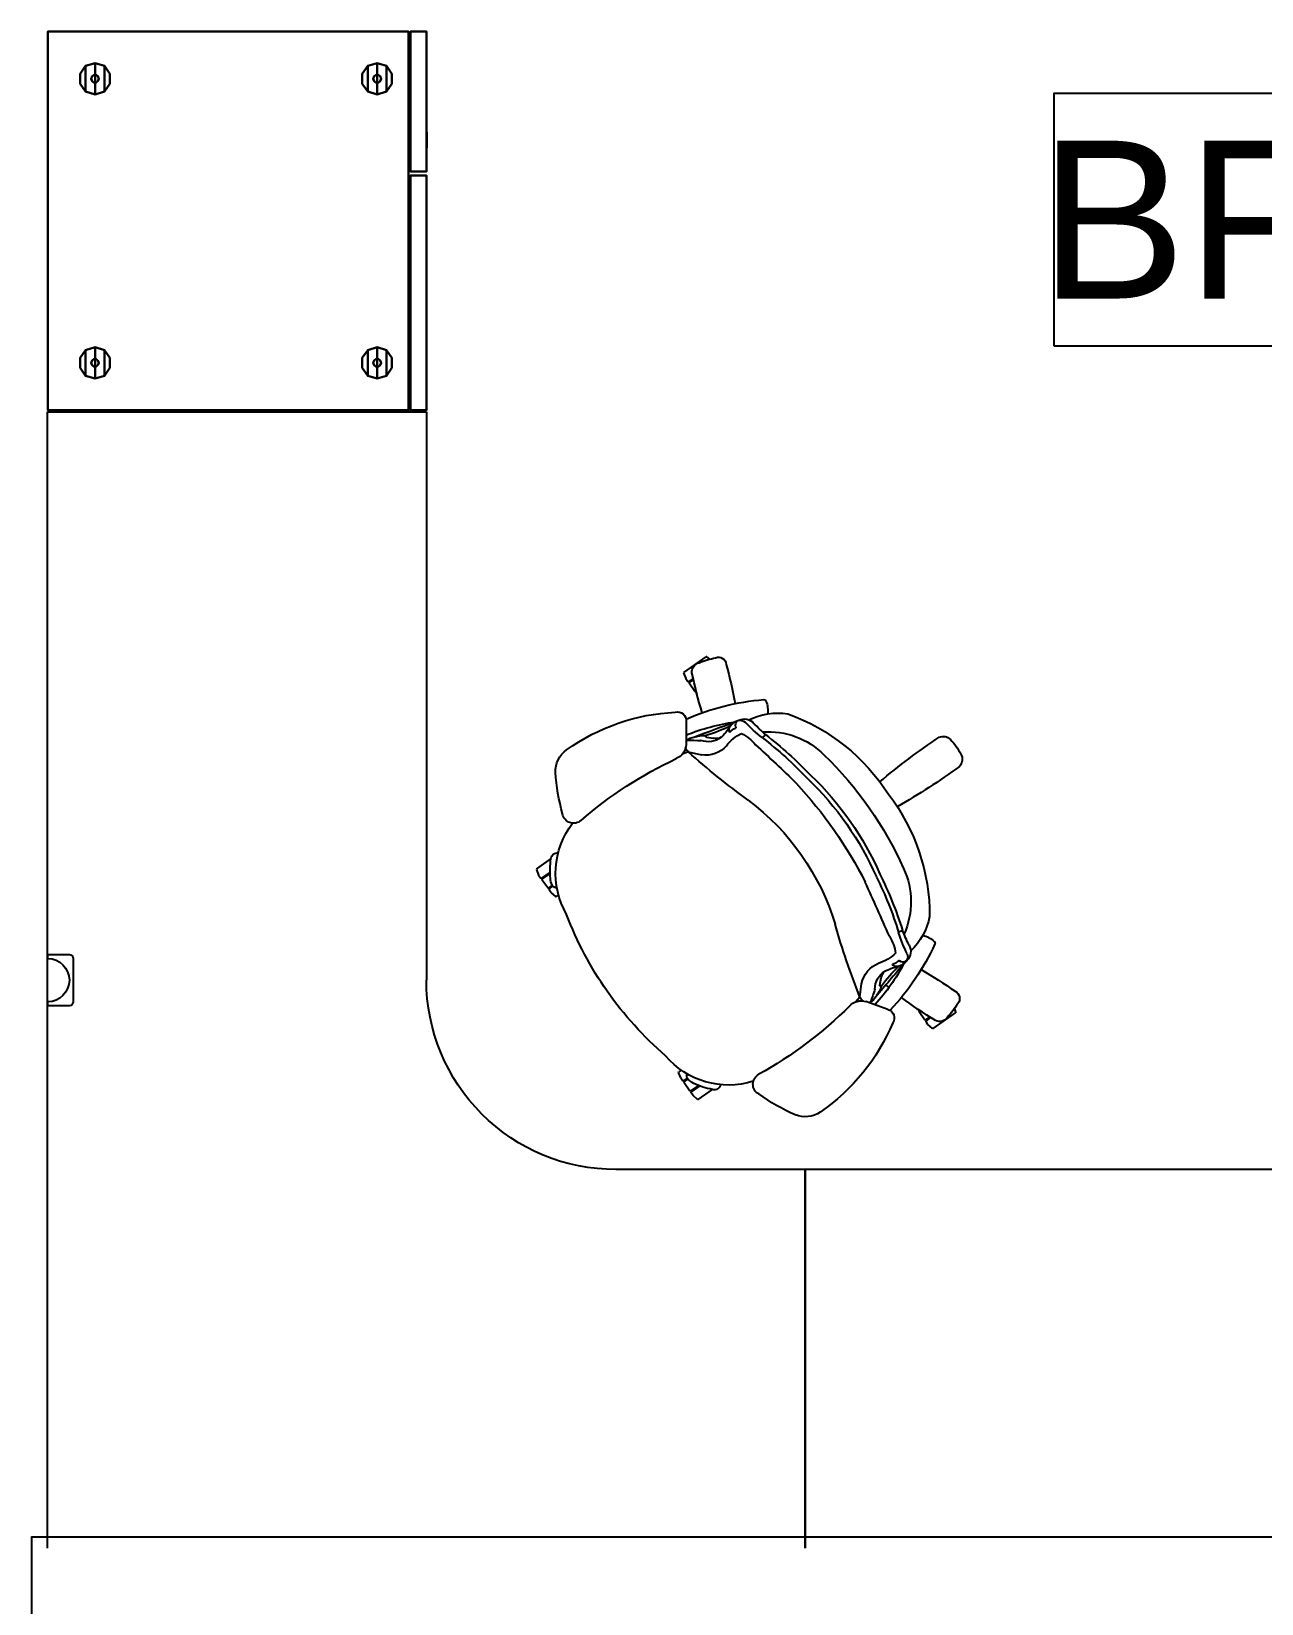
# Model space of a CAD drawing. Header units: inches. Extents: x 23 to 6400, y -2214 to 4412.
# Drawn here: x 3930.6 to 4008.5, y 2825.5 to 2925.1 of the extents above; entities that cross this region are included whole.
import ezdxf
from ezdxf.enums import TextEntityAlignment as Align

# ---------------------------------------------------------------- set-up
doc = ezdxf.new("R2010")
doc.units = ezdxf.units.IN
doc.header["$LTSCALE"] = 96
doc.header["$MEASUREMENT"] = 0
doc.layers.add('A-FURN-EXIST', color=33, linetype='Continuous')
doc.layers.add('A-Powr-Exst', color=15, linetype='Continuous')
doc.styles.add('OTJ_Title1', font='swiss.ttf')

# ---------------------------------------------------------------- blocks, each defined once
blk = doc.blocks.new('A$C63DA0F89')
at = {"color": 0, "linetype": 'ByBlock', "lineweight": -2}
blk.add_lwpolyline([(8.79, 0), (24.79, 0), (24.79, 16), (8.79, 16)], close=True, dxfattribs=at)
at = {"color": 0, "linetype": 'ByBlock', "lineweight": -2, "style": 'OTJ_Title1', "flags": 8}
blk.add_attdef('CODE', text='', height=8, dxfattribs=at).set_placement((16.79, 8), align=Align.MIDDLE)
blk = doc.blocks.new('A$C1C1D4BE0')
at = {"lineweight": -3}
for p, q in [((29.941, 96.112, 27.25), (29.941, 24.112, 27.25)), ((77.941, 96.112, 27.25), (77.941, 72.112, 27.25)), ((77.941, 72.112, 27.25), (77.941, 96.112, 27.25)), ((77.941, 72.112, 27.25), (65.941, 72.112, 27.25)), ((109.923, 72.112, 27.25), (77.941, 72.112, 27.25)), ((70.27, 66.607, 27.25), (70.63, 67.122, 27.25)), ((70.686, 67.132, 27.25), (70.63, 67.122, 27.25)), ((71.186, 66.782, 27.25), (70.686, 67.132, 27.25)), ((70.84, 67.425, 27.25), (70.714, 67.244, 27.25)), ((70.714, 67.244, 27.25), (70.724, 67.189, 27.25)), ((71.262, 66.811, 27.25), (70.724, 67.189, 27.25)), ((71.125, 67.675, 27.25), (70.84, 67.425, 27.25)), ((71.167, 67.672, 27.25), (71.125, 67.675, 27.25)), ((71.167, 67.672, 27.25), (72.069, 67.04, 27.25)), ((71.254, 66.817, 27.25), (71.246, 66.805, 27.25)), ((70.057, 66.306, 27.25), (69.92, 65.953, 27.25)), ((69.92, 65.953, 27.25), (69.936, 65.915, 27.25)), ((70.085, 65.811, 27.25), (69.936, 65.915, 27.25)), ((70.057, 66.306, 27.25), (70.183, 66.487, 27.25)), ((70.239, 66.496, 27.25), (70.183, 66.487, 27.25)), ((70.239, 66.496, 27.25), (70.478, 66.329, 27.25)), ((70.27, 66.607, 27.25), (70.279, 66.551, 27.25)), ((70.279, 66.551, 27.25), (70.513, 66.388, 27.25)), ((70.894, 66.652, 27.25), (70.894, 66.654, 27.25)), ((70.894, 66.653, 27.25), (70.894, 66.654, 27.25)), ((70.894, 66.654, 27.25), (70.894, 66.654, 27.25)), ((70.894, 66.652, 27.25), (70.894, 66.653, 27.25)), ((85.729, 62.919, 27.25), (85.603, 62.739, 27.25)), ((86.014, 63.17, 27.25), (85.729, 62.919, 27.25)), ((86.056, 63.167, 27.25), (86.014, 63.17, 27.25)), ((86.056, 63.167, 27.25), (87.465, 62.18, 27.25)), ((83.193, 61.967, 27.25), (81.8, 61.475, 27.25)), ((85.018, 61.903, 27.25), (85.073, 61.981, 27.25)), ((85.153, 61.996, 27.25), (85.073, 61.981, 27.25)), ((85.159, 62.102, 27.25), (85.519, 62.617, 27.25)), ((85.159, 62.102, 27.25), (85.168, 62.046, 27.25)), ((85.168, 62.046, 27.25), (85.197, 62.026, 27.25)), ((85.575, 62.627, 27.25), (85.519, 62.617, 27.25)), ((85.835, 62.445, 27.25), (85.575, 62.627, 27.25)), ((85.603, 62.739, 27.25), (85.613, 62.683, 27.25)), ((85.898, 62.484, 27.25), (85.613, 62.683, 27.25)), ((87.411, 61.905, 27.25), (87.482, 62.142, 27.25)), ((87.482, 62.142, 27.25), (87.465, 62.18, 27.25)), ((29.941, 61.487, 27.25), (29.941, 61.737, 27.25)), ((31.316, 61.737, 27.25), (29.941, 61.737, 27.25)), ((31.566, 58.737, 27.25), (31.566, 61.487, 27.25)), ((81.417, 61.181, 27.25), (81.15, 61.486, 27.25)), ((81.417, 61.181, 27.25), (81.519, 60.338, 27.25)), ((82.417, 61.167, 27.25), (82.418, 61.167, 27.25)), ((82.417, 61.167, 27.25), (82.417, 61.167, 27.25)), ((82.417, 61.167, 27.25), (82.418, 61.167, 27.25)), ((82.418, 61.167, 27.25), (82.418, 61.167, 27.25)), ((53.941, 24.112, 27.25), (53.941, 60.112, 27.25)), ((82.678, 60.424, 27.25), (82.769, 59.972, 27.25)), ((29.941, 58.487, 27.25), (29.941, 58.737, 27.25)), ((29.941, 58.487, 27.25), (31.316, 58.487, 27.25)), ((61.839, 54.569, 27.25), (62.123, 54.819, 27.25)), ((62.123, 54.819, 27.25), (62.165, 54.816, 27.25)), ((62.313, 54.712, 27.25), (62.165, 54.816, 27.25)), ((61.629, 54.267, 27.25), (61.268, 53.751, 27.25)), ((61.629, 54.267, 27.25), (61.684, 54.276, 27.25)), ((61.684, 54.276, 27.25), (61.918, 54.113, 27.25)), ((61.839, 54.569, 27.25), (61.712, 54.389, 27.25)), ((61.722, 54.333, 27.25), (61.712, 54.389, 27.25)), ((61.722, 54.333, 27.25), (61.961, 54.166, 27.25)), ((60.918, 53.097, 27.25), (61.056, 53.451, 27.25)), ((60.935, 53.059, 27.25), (60.918, 53.097, 27.25)), ((60.935, 53.059, 27.25), (61.837, 52.427, 27.25)), ((61.056, 53.451, 27.25), (61.182, 53.631, 27.25)), ((61.182, 53.631, 27.25), (61.237, 53.641, 27.25)), ((61.776, 53.264, 27.25), (61.237, 53.641, 27.25)), ((61.278, 53.696, 27.25), (61.268, 53.751, 27.25)), ((61.778, 53.345, 27.25), (61.278, 53.696, 27.25)), ((61.768, 53.269, 27.25), (61.776, 53.282, 27.25)), ((61.799, 53.665, 27.25), (61.798, 53.664, 27.25)), ((61.799, 53.664, 27.25), (61.798, 53.664, 27.25)), ((61.798, 53.664, 27.25), (61.798, 53.664, 27.25)), ((61.799, 53.665, 27.25), (61.799, 53.664, 27.25)), ((70.54, 45.647, 27.25), (71.367, 45.839, 27.25)), ((70.54, 45.647, 27.25), (70.163, 45.793, 27.25)), ((70.409, 43.709, 27.25), (70.395, 45.186, 27.25)), ((70.895, 44.712, 27.25), (70.896, 44.712, 27.25)), ((70.895, 44.712, 27.25), (70.895, 44.712, 27.25)), ((70.895, 44.712, 27.25), (70.895, 44.712, 27.25)), ((70.895, 44.712, 27.25), (70.896, 44.712, 27.25)), ((71.683, 44.721, 27.25), (72.139, 44.79, 27.25)), ((71.093, 42.016, 27.25), (71.038, 41.938, 27.25)), ((71.052, 41.858, 27.25), (71.038, 41.938, 27.25)), ((75.329, 42.335, 27.25), (75.321, 42.335, 27.25)), ((75.324, 42.335, 27.25), (75.321, 42.335, 27.25)), ((75.327, 42.335, 27.25), (75.324, 42.335, 27.25)), ((75.329, 42.335, 27.25), (75.327, 42.335, 27.25)), ((75.463, 42.426, 27.25), (75.456, 42.409, 27.25)), ((75.458, 42.415, 27.25), (75.456, 42.409, 27.25)), ((75.461, 42.42, 27.25), (75.458, 42.415, 27.25)), ((75.463, 42.426, 27.25), (75.461, 42.42, 27.25)), ((70.244, 40.647, 27.25), (70.381, 41, 27.25)), ((70.381, 41, 27.25), (70.508, 41.181, 27.25)), ((70.508, 41.181, 27.25), (70.563, 41.19, 27.25)), ((70.848, 40.991, 27.25), (70.563, 41.19, 27.25)), ((70.954, 41.816, 27.25), (70.594, 41.301, 27.25)), ((70.603, 41.245, 27.25), (70.594, 41.301, 27.25)), ((70.864, 41.063, 27.25), (70.603, 41.245, 27.25)), ((70.954, 41.816, 27.25), (71.01, 41.826, 27.25)), ((71.01, 41.826, 27.25), (71.039, 41.806, 27.25)), ((70.26, 40.609, 27.25), (70.244, 40.647, 27.25)), ((70.26, 40.609, 27.25), (71.67, 39.622, 27.25)), ((71.711, 39.62, 27.25), (71.67, 39.622, 27.25)), ((71.91, 39.767, 27.25), (71.711, 39.62, 27.25)), ((29.941, 24.112, 27.25), (53.941, 24.112, 27.25)), ((53.941, 24.112, 27.25), (29.941, 24.112, 27.25)), ((53.941, 24.112, 27.25), (29.941, 24.112, 27.25))]:
    blk.add_line(p, q, dxfattribs=at)
blk.add_lwpolyline([(329.171, 95.402), (28.914, 95.402), (28.914, 103.357), (329.171, 103.357)], close=True, dxfattribs=at)
for centre, radius, start, end in [((65.941, 60.112, 27.25), 12, 90, 180.00001), ((77.937, 67.088, 27.25), 1.683, 55.16938, 111.65874), ((82.784, 56.424, 27.25), 13.395, 114.09565, 125.53648), ((71.673, 57.904, 27.25), 12.799, 22.55351, 55.6458), ((73.095, 61.522, 27.25), 5.24, 72.62122, 139.71258), ((72.984, 62.277, 27.25), 4.85, 100.87502, 115.52667), ((72.184, 66.639, 27.25), 0.418, 13.71313, 105.93568), ((75.345, 66.705, 27.25), 0.708, 119.22296, 242.39843), ((70.853, 66.147, 27.25), 0.417, 141.42724, 194.22622), ((71.368, 65.548, 27.25), 1.201, 113.23737, 134.40427), ((62.172, 43.067, 27.25), 26.353, 45.17377, 60.82891), ((83.724, 47.99, 27.25), 22.366, 130.84233, 159.15759), ((83.047, 62.495, 27.25), 0.548, 285.58587, 35.59279), ((72.045, 51.329, 27.25), 15.541, 24.69154, 43.47254), ((100.512, 39.387, 27.25), 27.332, 121.56098, 127.04499), ((86.459, 62.144, 27.25), 0.59, 32.22416, 115.45394), ((83.575, 59.225, 27.25), 4.68, 30.43736, 43.70705), ((29.941, 60.112, 27.25), 1.375, 270, 90), ((31.316, 61.487, 27.25), 0.25, 0, 90), ((127.13, 42.923, 27.25), 49.224, 158.22788, 163.89817), ((81.49, 62.417, 27.25), 0.992, 221.65702, 288.21628), ((81.931, 60.985, 27.25), 0.55, 125.52542, 159.13461), ((81.931, 60.985, 27.25), 0.55, 73.84461, 84.12333), ((81.372, 60.496, 27.25), 1.242, 32.67461, 54.99667), ((36.626, 45.696, 27.25), 48.132, 18.1349, 19.18534), ((72.467, 52.79, 27.25), 13.306, 28.10444, 41.82114), ((80.028, 59.453, 27.25), 2.941, 20.31136, 35.65452), ((-8.121, -17.103, 27.25), 119.68, 39.52756, 40.84313), ((61.814, 98.302, 27.25), 45.413, 301.14704, 304.36447), ((87.239, 61.266, 27.25), 0.496, 294.85502, 41.59471), ((83.217, 60.66, 27.25), 1.728, 190.76447, 249.04342), ((83.723, 60.683, 27.25), 1.356, 180.23069, 237.45094), ((82.739, 60.434, 27.25), 0.0616, 39.52754, 189.87303), ((83.453, 60.053, 27.25), 0.688, 186.75689, 228.15522), ((90.316, 65.959, 27.25), 9.316, 216.07089, 226.25597), ((100.512, 39.387, 27.25), 27.332, 129.15629, 129.68712), ((81.829, 56.53, 27.25), 2.632, 45.54544, 73.00086), ((84.603, 62.691, 27.25), 3.539, 242.93853, 256.5302), ((83.501, 59.14, 27.25), 0.023, 126.76777, 225.93933), ((83.205, 58.281, 27.25), 0.888, 42.65175, 71.59256), ((83.741, 58.859, 27.25), 0.393, 70.15868, 130.22488), ((83.89, 58.92, 27.25), 0.0489, 229.60793, 308.96136), ((83.639, 58.374, 27.25), 0.887, 51.49188, 74.56813), ((84.154, 58.624, 27.25), 0.348, 52.00804, 132.23819), ((83.658, 58.318, 27.25), 0.919, 35.56212, 54.57857), ((83.932, 58.631, 27.25), 0.512, 338.76792, 31.52629), ((83.835, 58.293, 27.25), 0.8, 330.13553, 44.47152), ((31.316, 58.737, 27.25), 0.25, 270, 0), ((80.812, 58.822, 27.25), 2.891, 328.93516, 351.77751), ((94.083, 53.765, 27.25), 10.747, 154.17883, 161.92496), ((97.752, 51.493, 27.25), 14.691, 154.16978, 158.162), ((81.764, 55.27, 27.25), 4.15, 11.30656, 46.34015), ((86.023, 57.766, 27.25), 0.151, 313.70885, 21.22984), ((1375.479, -521.139, 27.25), 1415.763, 155.883562, 156.035768), ((62.042, 63.77, 27.25), 22.822, 333.47088, 343.00478), ((59.87, 64.654, 27.25), 25.437, 333.71941, 342.3894), ((84.395, 57.746, 27.25), 0.835, 230.77378, 250.4324), ((79.708, 55.149, 27.25), 4.942, 334.79551, 24.36007), ((84.974, 58.953, 27.25), 1.735, 284.2074, 311.6764), ((67.374, 53.35, 27.25), 5.24, 150.28742, 217.37927), ((65.227, 60.942, 27.25), 15.249, 306.64423, 343.35799), ((73.149, 56.039, 27.25), 12.685, 322.61811, 0.2009), ((62.999, 53.597, 27.25), 1.201, 155.59573, 176.76263), ((62.26, 53.876, 27.25), 0.417, 95.77378, 148.57276), ((57.016, 66.522, 27.25), 27.775, 317.13499, 332.96237), ((66.626, 53.197, 27.25), 4.85, 174.47333, 189.12498), ((64.48, 61.498, 27.25), 19.649, 313.77742, 336.22258), ((64.697, 61.313, 27.25), 19.649, 313.77742, 336.22258), ((63.313, 62.283, 27.25), 22.82, 313.8813, 336.11901), ((62.254, 52.457, 27.25), 0.418, 184.06432, 276.28687), ((63.272, 49.463, 27.25), 0.708, 47.60157, 170.77704), ((80.979, 69.927, 27.25), 26.353, 229.17109, 244.82623), ((75.478, 45.989, 27.25), 13.395, 164.46352, 175.90435), ((63.793, 14.066, 27.25), 40.357, 53.63817, 60.30843), ((103.332, 8.936, 27.25), 49.224, 126.10183, 131.77212), ((72.544, 55.175, 27.25), 12.685, 289.7991, 327.38189), ((63.799, 46.897, 27.25), 1.683, 178.34126, 234.83062), ((26.442, 99.24, 27.25), 72.512, 311.82647, 314.62008), ((59.69, 64.892, 27.25), 25.437, 307.6106, 316.28059), ((59.907, 64.707, 27.25), 25.437, 307.6106, 316.28059), ((108.786, 78.322, 27.25), 40.357, 229.69157, 236.36183), ((69.404, 45.155, 27.25), 0.992, 1.78372, 68.34298), ((71.645, 44.134, 27.25), 1.728, 40.95658, 99.23553), ((75.624, 49.316, 27.25), 4.942, 265.63993, 315.20449), ((87.239, 46.115, 27.25), 0.658, 330.57802, 43.10974), ((70.286, 55.924, 27.25), 12.799, 234.3542, 267.44649), ((70.9, 45.231, 27.25), 0.55, 130.86539, 164.47459), ((70.9, 45.231, 27.25), 0.55, 205.87667, 216.15539), ((69.771, 93.033, 27.25), 48.132, 270.81466, 271.8651), ((71.168, 45.923, 27.25), 1.242, 235.00333, 257.32539), ((71.797, 43.65, 27.25), 1.356, 52.54906, 109.76931), ((75.052, 46.85, 27.25), 2.632, 216.99914, 244.45456), ((72.55, 47.023, 27.25), 2.891, 298.22249, 321.06484), ((86.692, 45.317, 27.25), 0.648, 246.23818, 314.73449), ((84.023, 47.781, 27.25), 4.28, 316.89021, 332.29755), ((75.364, 56.927, 27.25), 13.306, 248.17886, 261.89556), ((71.689, 47.543, 27.25), 2.941, 254.34548, 269.68864), ((113.479, 156.56, 27.25), 119.68, 249.15687, 250.47244), ((71.694, 44.661, 27.25), 0.0616, 100.12697, 250.47246), ((69.094, 35.65, 27.25), 9.316, 63.74403, 73.92911), ((72.297, 44.12, 27.25), 0.688, 61.84478, 103.24311), ((70.211, 42.136, 27.25), 3.539, 33.4698, 47.06147), ((73.517, 44.257, 27.25), 0.393, 159.77512, 219.84132), ((73.171, 44.386, 27.25), 0.023, 64.06067, 163.23223), ((73.876, 44.959, 27.25), 0.888, 218.40744, 247.34825), ((73.938, 44.52, 27.25), 0.887, 215.43187, 238.50812), ((73.879, 43.949, 27.25), 0.348, 157.76181, 237.99196), ((73.51, 44.097, 27.25), 0.0489, 341.03864, 60.39207), ((74.081, 44.363, 27.25), 0.8, 245.52848, 319.86447), ((81.841, 36.281, 27.25), 10.747, 128.07504, 135.82117), ((85.23, 33.611, 27.25), 14.691, 131.838, 135.83022), ((74.786, 44.023, 27.25), 0.835, 39.5676, 59.22622), ((69.863, 43.666, 27.25), 0.548, 254.40721, 4.41413), ((76.592, 57.824, 27.25), 15.541, 246.52746, 265.30846), ((97.55, 35.158, 27.25), 27.332, 162.95501, 168.43902), ((73.997, 44.52, 27.25), 0.919, 235.42143, 254.43788), ((73.796, 44.155, 27.25), 0.512, 258.47371, 311.23208), ((76.213, 47.343, 27.25), 4.15, 243.65985, 278.69344), ((73.85, 43.067, 27.25), 1.735, 338.3236, 5.7926), ((28.953, 51.372, 27.25), 45.413, 345.63553, 348.85296), ((75.33, 42.477, 27.25), 0.142, 267.88402, 338.83989), ((71.36, 40.579, 27.25), 0.59, 174.54606, 257.77584), ((73.116, 44.288, 27.25), 4.68, 246.29295, 259.56264), ((72.451, 40.147, 27.25), 0.496, 248.40529, 355.14498)]:
    blk.add_arc(centre, radius, start, end, dxfattribs=at)
at = {"lineweight": -3, "flags": 1}
for tag, p, rotation in [('CAPPN', (29.083, 175.224, 27.25), 90), ('CAPMG', (29.083, 175.224, 27.25), 90), ('CAPMC', (29.083, 175.224, 27.25), 90), ('CAPQT', (29.083, 175.224, 27.25), 90), ('CAPDH', (29.083, 175.224, 27.25), 90), ('CAPGC', (29.083, 175.224, 27.25), 90), ('CAPPN', (29.083, 175.224, 26.75), 90), ('CAPMG', (29.083, 175.224, 26.75), 90), ('CAPMC', (29.083, 175.224, 26.75), 90), ('CAPQT', (29.083, 175.224, 26.75), 90), ('CAPDH', (29.083, 175.224, 26.75), 90), ('CAPGC', (29.083, 175.224, 26.75), 90), ('CAPPN', (53.083, 175.224, 27.25), 180), ('CAPMG', (53.083, 175.224, 27.25), 180), ('CAPMC', (53.083, 175.224, 27.25), 180), ('CAPQT', (53.083, 175.224, 27.25), 180), ('CAPDH', (53.083, 175.224, 27.25), 180), ('CAPGC', (53.083, 175.224, 27.25), 180), ('CAPPN', (109.066, 175.224, 27.25), 90), ('CAPMG', (109.066, 175.224, 27.25), 90), ('CAPMC', (109.066, 175.224, 27.25), 90), ('CAPQT', (109.066, 175.224, 27.25), 90), ('CAPDH', (109.066, 175.224, 27.25), 90), ('CAPGC', (109.066, 175.224, 27.25), 90), ('CAPPN', (109.066, 175.224, 26.75), 90), ('CAPMG', (109.066, 175.224, 26.75), 90), ('CAPMC', (109.066, 175.224, 26.75), 90), ('CAPQT', (109.066, 175.224, 26.75), 90), ('CAPDH', (109.066, 175.224, 26.75), 90), ('CAPGC', (109.066, 175.224, 26.75), 90), ('CAPPN', (133.066, 175.224, 27.25), 180), ('CAPMG', (133.066, 175.224, 27.25), 180), ('CAPMC', (133.066, 175.224, 27.25), 180), ('CAPQT', (133.066, 175.224, 27.25), 180), ('CAPDH', (133.066, 175.224, 27.25), 180), ('CAPGC', (133.066, 175.224, 27.25), 180), ('CAPPN', (247.065, 175.112, 27.25), 180), ('CAPMG', (247.065, 175.112, 27.25), 180), ('CAPMC', (247.065, 175.112, 27.25), 180), ('CAPQT', (247.065, 175.112, 27.25), 180), ('CAPDH', (247.065, 175.112, 27.25), 180), ('CAPGC', (247.065, 175.112, 27.25), 180), ('CAPPN', (346.296, 144.907, 28.25), 239.73323), ('CAPMG', (346.296, 144.907, 28.25), 239.73323), ('CAPMC', (346.296, 144.907, 28.25), 239.73323), ('CAPQT', (346.296, 144.907, 28.25), 239.73323), ('CAPDH', (346.296, 144.907, 28.25), 239.73323), ('CAPGC', (346.296, 144.907, 28.25), 239.73323), ('CAPPN', (109.065, 103.112, 27.25), 90), ('CAPMG', (109.065, 103.112, 27.25), 90), ('CAPMC', (109.065, 103.112, 27.25), 90), ('CAPQT', (109.065, 103.112, 27.25), 90), ('CAPDH', (109.065, 103.112, 27.25), 90), ('CAPGC', (109.065, 103.112, 27.25), 90), ('CAPPN', (199.065, 103.112, 27.25), 180), ('CAPMG', (199.065, 103.112, 27.25), 180), ('CAPMC', (199.065, 103.112, 27.25), 180), ('CAPQT', (199.065, 103.112, 27.25), 180), ('CAPDH', (199.065, 103.112, 27.25), 180), ('CAPGC', (199.065, 103.112, 27.25), 180), ('CAPPN', (247.065, 103.112, 27.25), 180), ('CAPMG', (247.065, 103.112, 27.25), 180), ('CAPMC', (247.065, 103.112, 27.25), 180), ('CAPQT', (247.065, 103.112, 27.25), 180), ('CAPDH', (247.065, 103.112, 27.25), 180), ('CAPGC', (247.065, 103.112, 27.25), 180), ('CAPMG', (273.388, 103.264), 180), ('CAPMC', (273.388, 103.264), 180), ('CAPQT', (273.388, 103.264), 180), ('CAPDH', (273.388, 103.264), 180), ('CAPGC', (273.388, 103.264), 180), ('CAPPN', (273.388, 103.264), 180), ('CAPPN', (247.923, 96.112, 27.25), 270), ('CAPMG', (247.923, 96.112, 27.25), 270), ('CAPMC', (247.923, 96.112, 27.25), 270), ('CAPQT', (247.923, 96.112, 27.25), 270), ('CAPDH', (247.923, 96.112, 27.25), 270), ('CAPGC', (247.923, 96.112, 27.25), 270), ('CAPPN', (352.407, 58.005, 28.25), 120), ('CAPMG', (352.407, 58.005, 28.25), 120), ('CAPMC', (352.407, 58.005, 28.25), 120), ('CAPQT', (352.407, 58.005, 28.25), 120), ('CAPDH', (352.407, 58.005, 28.25), 120), ('CAPGC', (352.407, 58.005, 28.25), 120), ('CAPPN', (364.648, 37.203), 120.80365), ('CAPMG', (364.648, 37.203), 120.80365), ('CAPMC', (364.648, 37.203), 120.80365), ('CAPQT', (364.648, 37.203), 120.80365), ('CAPDH', (364.648, 37.203), 120.80365), ('CAPGC', (364.648, 37.203), 120.80365), ('CAPPN', (359.049, 33.971), 119.19635), ('CAPMG', (359.049, 33.971), 119.19635), ('CAPMC', (359.049, 33.971), 119.19635), ('CAPDH', (359.049, 33.971), 119.19635), ('CAPGC', (359.049, 33.971), 119.19635), ('CAPQT', (359.049, 33.971), 119.19635)]:
    blk.add_attdef(tag, p, '', height=0.001, rotation=rotation, dxfattribs=at)
for tag, p in [('CAPPN', (109.923, 96.112, 27.25)), ('CAPMG', (109.923, 96.112, 27.25)), ('CAPMC', (109.923, 96.112, 27.25)), ('CAPQT', (109.923, 96.112, 27.25)), ('CAPDH', (109.923, 96.112, 27.25)), ('CAPGC', (109.923, 96.112, 27.25)), ('CAPPN', (157.923, 96.112, 27.25)), ('CAPMG', (157.923, 96.112, 27.25)), ('CAPMC', (157.923, 96.112, 27.25)), ('CAPQT', (157.923, 96.112, 27.25)), ('CAPDH', (157.923, 96.112, 27.25)), ('CAPGC', (157.923, 96.112, 27.25)), ('CAPPN', (249.583, 96.112)), ('CAPMG', (249.583, 96.112)), ('CAPMC', (249.583, 96.112)), ('CAPQT', (249.583, 96.112)), ('CAPDH', (249.583, 96.112)), ('CAPGC', (249.583, 96.112)), ('CAPPN', (273.583, 96.112, 28.25)), ('CAPMG', (273.583, 96.112, 28.25)), ('CAPMC', (273.583, 96.112, 28.25)), ('CAPQT', (273.583, 96.112, 28.25)), ('CAPDH', (273.583, 96.112, 28.25)), ('CAPGC', (273.583, 96.112, 28.25)), ('CAPPN', (29.941, 24.112, 27.25)), ('CAPMG', (29.941, 24.112, 27.25)), ('CAPMC', (29.941, 24.112, 27.25)), ('CAPQT', (29.941, 24.112, 27.25)), ('CAPDH', (29.941, 24.112, 27.25)), ('CAPGC', (29.941, 24.112, 27.25)), ('CAPPN', (109.923, 24.112, 27.25)), ('CAPMG', (109.923, 24.112, 27.25)), ('CAPMC', (109.923, 24.112, 27.25)), ('CAPQT', (109.923, 24.112, 27.25)), ('CAPDH', (109.923, 24.112, 27.25)), ('CAPGC', (109.923, 24.112, 27.25))]:
    blk.add_attdef(tag, p, '', height=0.001, dxfattribs=at)
at = {"lineweight": -3}
mesh = blk.add_polyface(dxfattribs=at)
corners = [(29.942, 24, 90.281), (29.942, 24, 27.25), (52.817, 24, 27.25), (52.817, 24, 90.281), (29.942, 0, 27.25), (29.942, 0, 90.281), (52.817, 0, 90.281), (52.817, 0, 27.25)]
mesh.append_faces([[corners[k] for k in face] for face in [(3, 2, 1, 0), (7, 6, 5, 4), (0, 5, 6, 3), (4, 5, 0, 1), (3, 6, 7, 2)]])
mesh = blk.add_polyface(dxfattribs=at)
corners = [(52.942, 24, 62.5), (53.942, 24, 62.5), (53.942, 24, 73.875), (52.942, 24, 73.875), (52.942, 9.125, 62.5), (52.942, 9.125, 73.875), (53.942, 9.125, 73.875), (53.942, 9.125, 62.5)]
mesh.append_faces([[corners[k] for k in face] for face in [(3, 2, 1, 0), (7, 6, 5, 4), (3, 5, 6, 2), (7, 4, 0, 1), (6, 7, 1, 2)]])
mesh = blk.add_polyface(dxfattribs=at)
corners = [(52.942, 24, 74.219), (53.942, 24, 74.219), (53.942, 24, 90.281), (52.942, 24, 90.281), (52.942, 9.125, 74.219), (52.942, 9.125, 90.281), (53.942, 9.125, 90.281), (53.942, 9.125, 74.219)]
mesh.append_faces([[corners[k] for k in face] for face in [(3, 2, 1, 0), (7, 6, 5, 4), (3, 5, 6, 2), (7, 4, 0, 1), (6, 7, 1, 2)]])
mesh = blk.add_polyface(dxfattribs=at)
corners = [(52.942, 24, 39), (53.942, 24, 39), (53.942, 24, 50.375), (52.942, 24, 50.375), (52.942, 9.125, 39), (52.942, 9.125, 50.375), (53.942, 9.125, 50.375), (53.942, 9.125, 39)]
mesh.append_faces([[corners[k] for k in face] for face in [(3, 2, 1, 0), (7, 6, 5, 4), (3, 5, 6, 2), (7, 4, 0, 1), (6, 7, 1, 2)]])
mesh = blk.add_polyface(dxfattribs=at)
corners = [(52.942, 24, 27.25), (53.942, 24, 27.25), (53.942, 24, 38.625), (52.942, 24, 38.625), (52.942, 9.125, 27.25), (52.942, 9.125, 38.625), (53.942, 9.125, 38.625), (53.942, 9.125, 27.25)]
mesh.append_faces([[corners[k] for k in face] for face in [(3, 2, 1, 0), (7, 6, 5, 4), (3, 5, 6, 2), (7, 4, 0, 1), (6, 7, 1, 2)]])
mesh = blk.add_polyface(dxfattribs=at)
corners = [(52.942, 24, 50.75), (53.942, 24, 50.75), (53.942, 24, 62.125), (52.942, 24, 62.125), (52.942, 9.125, 50.75), (52.942, 9.125, 62.125), (53.942, 9.125, 62.125), (53.942, 9.125, 50.75)]
mesh.append_faces([[corners[k] for k in face] for face in [(3, 2, 1, 0), (7, 6, 5, 4), (3, 5, 6, 2), (7, 4, 0, 1), (6, 7, 1, 2)]])
mesh = blk.add_polyface(dxfattribs=at)
corners = [(32.005, 21.312, 26.875), (32.005, 20.687, 26.875), (32.005, 20.687, 26.75), (32.005, 21.312, 26.75), (32.348, 20.187, 26.875), (32.348, 20.187, 26.75), (32.348, 21.812, 26.875), (32.348, 21.812, 26.75), (32.942, 20, 26.875), (33.536, 20.187, 26.875), (33.536, 20.187, 26.75), (32.942, 20, 26.75), (33.88, 20.687, 26.875), (33.88, 21.312, 26.875), (33.88, 21.312, 26.75), (33.88, 20.687, 26.75), (33.536, 21.812, 26.875), (32.942, 22, 26.875), (32.942, 22, 26.75), (33.536, 21.812, 26.75)]
mesh.append_faces([[corners[k] for k in face] for face in [(3, 2, 1, 0), (2, 5, 4, 1), (7, 3, 0, 6), (11, 10, 9, 8), (15, 14, 13, 12), (10, 15, 12, 9), (19, 18, 17, 16), (14, 19, 16, 13), (18, 7, 6, 17), (5, 11, 8, 4)]])
mesh.append_faces([[corners[k] for k in face] for face in [(16, 9, 12, 13)]], dxfattribs={"vtx0": -1})
mesh.append_faces([[corners[k] for k in face] for face in [(17, 8, 9, 16)]], dxfattribs={"vtx0": -1, "vtx2": -1})
mesh.append_faces([[corners[k] for k in face] for face in [(1, 4, 6, 0)]], dxfattribs={"vtx1": -1})
mesh.append_faces([[corners[k] for k in face] for face in [(4, 8, 17, 6)]], dxfattribs={"vtx1": -1, "vtx3": -1})
mesh = blk.add_polyface(dxfattribs=at)
corners = [(49.88, 21.312, 26.875), (49.88, 20.687, 26.875), (49.88, 20.687, 26.75), (49.88, 21.312, 26.75), (50.223, 20.187, 26.875), (50.817, 20, 26.875), (50.817, 20, 26.75), (50.223, 20.187, 26.75), (51.755, 20.687, 26.875), (51.755, 21.312, 26.875), (51.755, 21.312, 26.75), (51.755, 20.687, 26.75), (51.411, 20.187, 26.875), (51.411, 20.187, 26.75), (50.817, 22, 26.875), (50.223, 21.812, 26.875), (50.223, 21.812, 26.75), (50.817, 22, 26.75), (51.411, 21.812, 26.875), (51.411, 21.812, 26.75)]
mesh.append_faces([[corners[k] for k in face] for face in [(3, 2, 1, 0), (7, 6, 5, 4), (2, 7, 4, 1), (11, 10, 9, 8), (13, 11, 8, 12), (6, 13, 12, 5), (17, 16, 15, 14), (19, 17, 14, 18), (10, 19, 18, 9), (16, 3, 0, 15)]])
mesh.append_faces([[corners[k] for k in face] for face in [(18, 12, 8, 9)]], dxfattribs={"vtx0": -1})
mesh.append_faces([[corners[k] for k in face] for face in [(14, 5, 12, 18)]], dxfattribs={"vtx0": -1, "vtx2": -1})
mesh.append_faces([[corners[k] for k in face] for face in [(1, 4, 15, 0)]], dxfattribs={"vtx1": -1})
mesh.append_faces([[corners[k] for k in face] for face in [(4, 5, 14, 15)]], dxfattribs={"vtx1": -1, "vtx3": -1})
mesh = blk.add_polyface(dxfattribs=at)
corners = [(32.88, 21.25, 27.25), (32.88, 21.25, 26.875), (33.005, 21.25, 26.875), (33.005, 21.25, 27.25), (32.755, 21.156, 27.25), (32.755, 21.156, 26.875), (33.13, 21.156, 26.875), (33.13, 21.156, 27.25), (32.692, 21, 27.25), (32.692, 21, 26.875), (33.192, 21, 26.875), (33.192, 21, 27.25), (32.88, 20.75, 26.875), (32.88, 20.75, 27.25), (33.005, 20.75, 27.25), (33.005, 20.75, 26.875), (32.755, 20.844, 26.875), (32.755, 20.844, 27.25), (33.13, 20.844, 27.25), (33.13, 20.844, 26.875)]
mesh.append_faces([[corners[k] for k in face] for face in [(3, 2, 1, 0), (0, 1, 5, 4), (7, 6, 2, 3), (4, 5, 9, 8), (11, 10, 6, 7), (15, 14, 13, 12), (12, 13, 17, 16), (19, 18, 14, 15), (16, 17, 8, 9), (10, 11, 18, 19)]])
mesh = blk.add_polyface(dxfattribs=at)
corners = [(50.63, 21.156, 27.25), (50.63, 21.156, 26.875), (50.755, 21.25, 26.875), (50.755, 21.25, 27.25), (50.567, 21, 27.25), (50.567, 21, 26.875), (50.63, 20.844, 26.875), (50.63, 20.844, 27.25), (50.755, 20.75, 27.25), (50.755, 20.75, 26.875), (50.88, 20.75, 26.875), (50.88, 20.75, 27.25), (51.005, 20.844, 27.25), (51.005, 20.844, 26.875), (50.88, 21.25, 27.25), (50.88, 21.25, 26.875), (51.005, 21.156, 26.875), (51.005, 21.156, 27.25), (51.067, 21, 26.875), (51.067, 21, 27.25)]
mesh.append_faces([[corners[k] for k in face] for face in [(3, 2, 1, 0), (0, 1, 5, 4), (9, 8, 7, 6), (6, 7, 4, 5), (13, 12, 11, 10), (17, 16, 15, 14), (19, 18, 16, 17), (18, 19, 12, 13), (10, 11, 8, 9), (14, 15, 2, 3)]])
mesh = blk.add_polyface(dxfattribs=at)
corners = [(53.942, 8.875, 90.281), (53.942, 0, 90.281), (52.942, 0, 90.281), (52.942, 8.875, 90.281), (52.942, 0, 27.25), (53.942, 0, 27.25), (53.942, 8.875, 27.25), (52.942, 8.875, 27.25)]
mesh.append_faces([[corners[k] for k in face] for face in [(3, 2, 1, 0), (5, 1, 2, 4), (1, 5, 6, 0), (3, 0, 6, 7), (5, 4, 7, 6)]])
mesh = blk.add_polyface(dxfattribs=at)
corners = [(53.973, 7.312, 76.469), (53.973, 6.625, 75.812), (53.973, 6.437, 75.969), (53.973, 7.125, 76.656), (53.973, 7.375, 76.219), (53.973, 6.875, 75.719), (53.973, 7.312, 75.969), (53.973, 7.125, 75.812), (53.973, 6.625, 76.656), (53.973, 6.875, 76.719), (53.973, 6.375, 76.219), (53.973, 6.437, 76.469)]
mesh.append_faces([[corners[k] for k in face] for face in [(4, 5, 7, 6)]], dxfattribs={"vtx0": -1})
mesh.append_faces([[corners[k] for k in face] for face in [(3, 2, 1, 0), (0, 1, 5, 4), (9, 10, 2, 3)]], dxfattribs={"vtx0": -1, "vtx2": -1})
mesh.append_faces([[corners[k] for k in face] for face in [(11, 10, 9, 8)]], dxfattribs={"vtx1": -1})
mesh = blk.add_polyface(dxfattribs=at)
corners = [(32.005, 3.312, 26.875), (32.005, 2.687, 26.875), (32.005, 2.687, 26.75), (32.005, 3.312, 26.75), (32.348, 3.812, 26.875), (32.348, 3.812, 26.75), (32.348, 2.187, 26.875), (32.348, 2.187, 26.75), (33.88, 2.687, 26.875), (33.88, 3.312, 26.875), (33.88, 3.312, 26.75), (33.88, 2.687, 26.75), (33.536, 3.812, 26.875), (32.942, 4, 26.875), (32.942, 4, 26.75), (33.536, 3.812, 26.75), (32.942, 2, 26.875), (33.536, 2.187, 26.875), (33.536, 2.187, 26.75), (32.942, 2, 26.75)]
mesh.append_faces([[corners[k] for k in face] for face in [(3, 2, 1, 0), (5, 3, 0, 4), (2, 7, 6, 1), (11, 10, 9, 8), (15, 14, 13, 12), (10, 15, 12, 9), (19, 18, 17, 16), (18, 11, 8, 17), (14, 5, 4, 13), (7, 19, 16, 6)]])
mesh.append_faces([[corners[k] for k in face] for face in [(12, 17, 8, 9)]], dxfattribs={"vtx0": -1})
mesh.append_faces([[corners[k] for k in face] for face in [(13, 16, 17, 12)]], dxfattribs={"vtx0": -1, "vtx2": -1})
mesh.append_faces([[corners[k] for k in face] for face in [(1, 6, 4, 0)]], dxfattribs={"vtx1": -1})
mesh.append_faces([[corners[k] for k in face] for face in [(6, 16, 13, 4)]], dxfattribs={"vtx1": -1, "vtx3": -1})
mesh = blk.add_polyface(dxfattribs=at)
corners = [(51.755, 2.687, 26.875), (51.755, 3.312, 26.875), (51.755, 3.312, 26.75), (51.755, 2.687, 26.75), (51.411, 3.812, 26.875), (51.411, 3.812, 26.75), (50.817, 4, 26.875), (50.223, 3.812, 26.875), (50.223, 3.812, 26.75), (50.817, 4, 26.75), (49.88, 3.312, 26.875), (49.88, 2.687, 26.875), (49.88, 2.687, 26.75), (49.88, 3.312, 26.75), (50.223, 2.187, 26.875), (50.817, 2, 26.875), (50.817, 2, 26.75), (50.223, 2.187, 26.75), (51.411, 2.187, 26.875), (51.411, 2.187, 26.75)]
mesh.append_faces([[corners[k] for k in face] for face in [(3, 2, 1, 0), (2, 5, 4, 1), (9, 8, 7, 6), (13, 12, 11, 10), (8, 13, 10, 7), (5, 9, 6, 4), (17, 16, 15, 14), (16, 19, 18, 15), (19, 3, 0, 18), (12, 17, 14, 11)]])
mesh.append_faces([[corners[k] for k in face] for face in [(4, 18, 0, 1)]], dxfattribs={"vtx0": -1})
mesh.append_faces([[corners[k] for k in face] for face in [(6, 15, 18, 4)]], dxfattribs={"vtx0": -1, "vtx2": -1})
mesh.append_faces([[corners[k] for k in face] for face in [(11, 14, 7, 10)]], dxfattribs={"vtx1": -1})
mesh.append_faces([[corners[k] for k in face] for face in [(14, 15, 6, 7)]], dxfattribs={"vtx1": -1, "vtx3": -1})
mesh = blk.add_polyface(dxfattribs=at)
corners = [(32.88, 2.75, 26.875), (32.88, 2.75, 27.25), (33.005, 2.75, 27.25), (33.005, 2.75, 26.875), (32.755, 2.844, 26.875), (32.755, 2.844, 27.25), (33.13, 2.844, 27.25), (33.13, 2.844, 26.875), (32.692, 3, 26.875), (32.692, 3, 27.25), (33.192, 3, 27.25), (33.192, 3, 26.875), (32.88, 3.25, 27.25), (32.88, 3.25, 26.875), (33.005, 3.25, 26.875), (33.005, 3.25, 27.25), (32.755, 3.156, 27.25), (32.755, 3.156, 26.875), (33.13, 3.156, 26.875), (33.13, 3.156, 27.25)]
mesh.append_faces([[corners[k] for k in face] for face in [(3, 2, 1, 0), (0, 1, 5, 4), (7, 6, 2, 3), (4, 5, 9, 8), (11, 10, 6, 7), (15, 14, 13, 12), (12, 13, 17, 16), (19, 18, 14, 15), (16, 17, 8, 9), (10, 11, 18, 19)]])
mesh = blk.add_polyface(dxfattribs=at)
corners = [(50.63, 2.844, 26.875), (50.63, 2.844, 27.25), (50.755, 2.75, 27.25), (50.755, 2.75, 26.875), (50.567, 3, 26.875), (50.567, 3, 27.25), (50.63, 3.156, 27.25), (50.63, 3.156, 26.875), (50.755, 3.25, 26.875), (50.755, 3.25, 27.25), (50.88, 3.25, 27.25), (50.88, 3.25, 26.875), (51.005, 3.156, 26.875), (51.005, 3.156, 27.25), (50.88, 2.75, 26.875), (50.88, 2.75, 27.25), (51.005, 2.844, 27.25), (51.005, 2.844, 26.875), (51.067, 3, 27.25), (51.067, 3, 26.875)]
mesh.append_faces([[corners[k] for k in face] for face in [(3, 2, 1, 0), (0, 1, 5, 4), (9, 8, 7, 6), (6, 7, 4, 5), (13, 12, 11, 10), (17, 16, 15, 14), (19, 18, 16, 17), (18, 19, 12, 13), (14, 15, 2, 3), (10, 11, 8, 9)]])

msp = doc.modelspace()

# ---------------------------------------------------------------- block references
at = {"layer": 'A-FURN-EXIST', "xscale": -1, "rotation": 180}
msp.add_blockref('A$C1C1D4BE0', (3901.649, 2925.122), dxfattribs=at)
at = {"layer": 'A-Powr-Exst', "color": 15, "linetype": 'Continuous', "lineweight": -3}
ref = msp.add_blockref('A$C63DA0F89', (3986.553, 2905.199), dxfattribs=at)
ref.add_attrib('CODE', 'BF', dxfattribs={"layer": '0', "color": 0, "linetype": 'ByBlock', "lineweight": -2, "height": 10, "style": 'OTJ_Title1', "flags": 8}).set_placement((4003.343, 2913.199), align=Align.MIDDLE)

doc.saveas('drawing.dxf')
